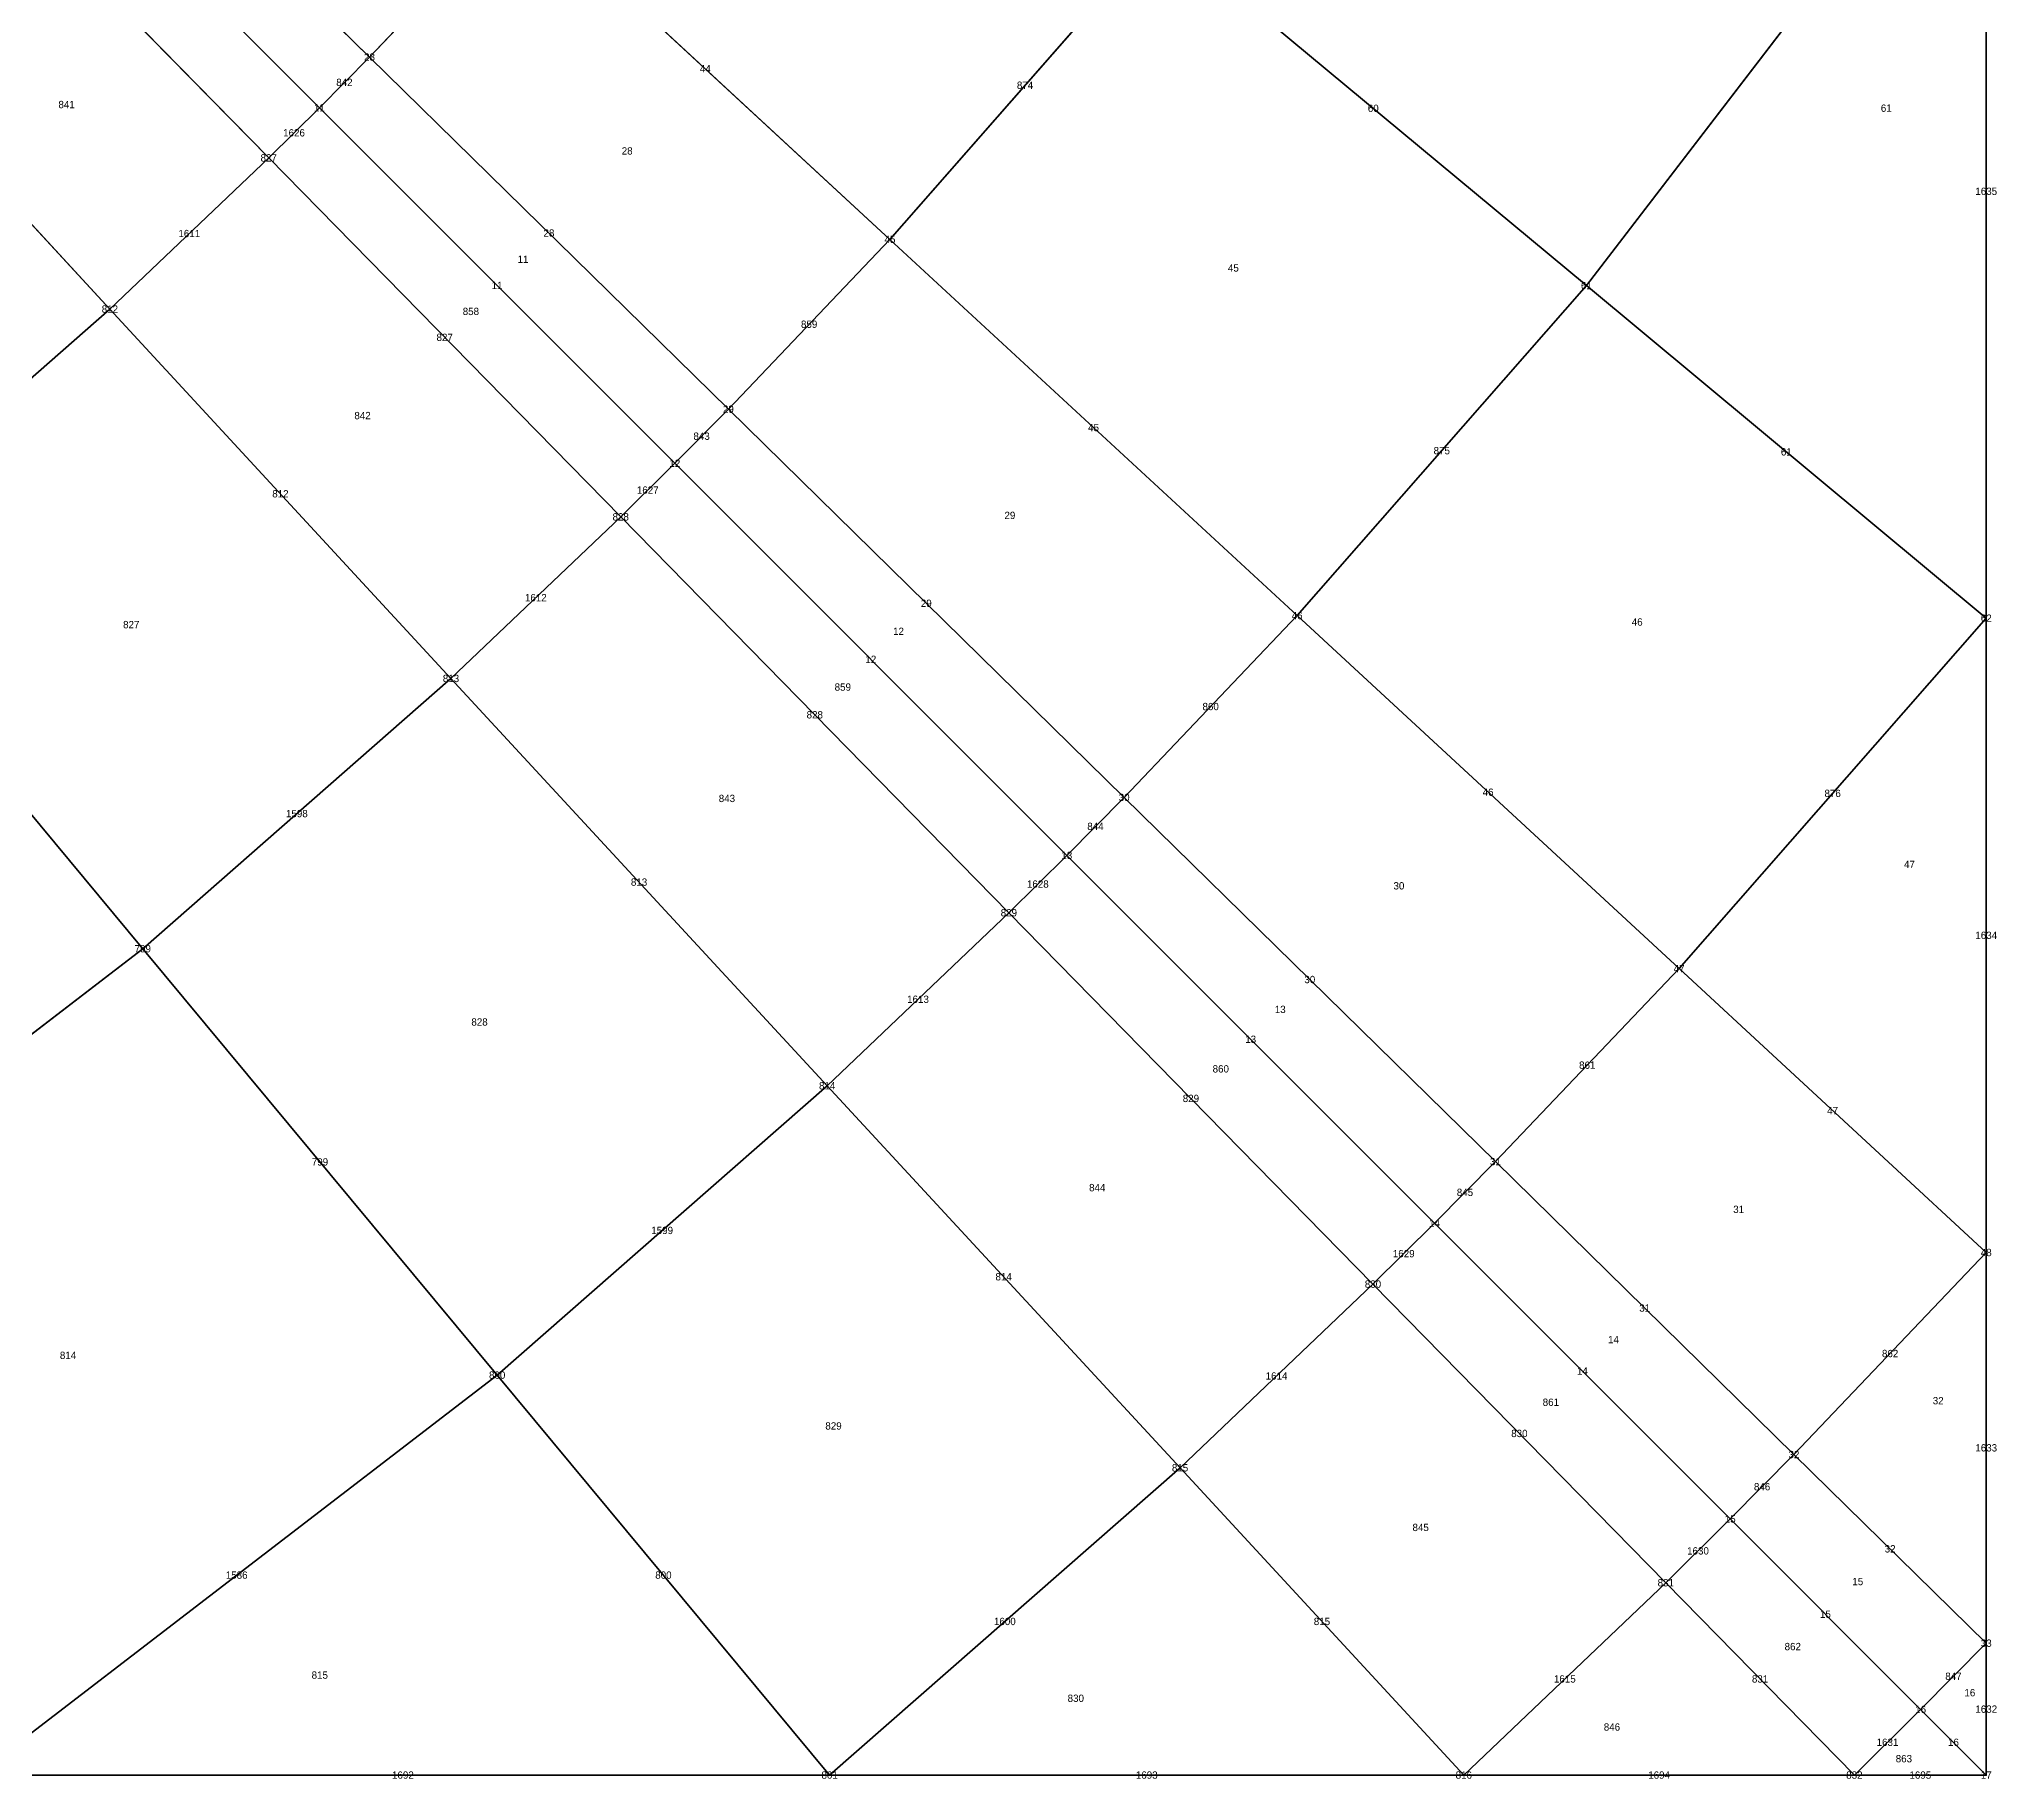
# Model space of a CAD drawing. Header units: metres. Extents: x -1.88 to 1.88, y -1.88 to 1.88.
# Drawn here: x 1.343 to 1.878, y -1.876 to -1.401 of the extents above; entities that cross this region are included whole.
import ezdxf
from ezdxf.enums import TextEntityAlignment as Align

# ---------------------------------------------------------------- set-up
doc = ezdxf.new("R2010")
doc.units = ezdxf.units.M

msp = doc.modelspace()

# ---------------------------------------------------------------- linework, layer by layer
at = {"layer": 'BRANCHES'}
for p, q in [((1.76576, -1.46817, 1.32583), (1.875, -1.32583, 1.32583)), ((1.875, -1.55901, 1.04169), (1.875, -1.32583, 1.32583)), ((1.36386, -1.33765, 1.83897), (1.43329, -1.40575, 1.73227)), ((1.35082, -1.35082, 1.83897), (1.41959, -1.41959, 1.73227)), ((1.33765, -1.36386, 1.83897), (1.40575, -1.43329, 1.73227)), ((1.43329, -1.40575, 1.73227), (1.4746, -1.36236, 1.73227)), ((1.4746, -1.36236, 1.73227), (1.57548, -1.45555, 1.55901)), ((1.57548, -1.45555, 1.55901), (1.6493, -1.37134, 1.55901)), ((1.6493, -1.37134, 1.55901), (1.76576, -1.46817, 1.32583)), ((1.29636, -1.40317, 1.83897), (1.36236, -1.4746, 1.73227)), ((1.41959, -1.41959, 1.73227), (1.43329, -1.40575, 1.73227)), ((1.43329, -1.40575, 1.73227), (1.53134, -1.50192, 1.55901)), ((1.40575, -1.43329, 1.73227), (1.41959, -1.41959, 1.73227)), ((1.41959, -1.41959, 1.73227), (1.5167, -1.5167, 1.55901)), ((1.36236, -1.4746, 1.73227), (1.40575, -1.43329, 1.73227)), ((1.40575, -1.43329, 1.73227), (1.50192, -1.53134, 1.55901)), ((1.53134, -1.50192, 1.55901), (1.57548, -1.45555, 1.55901)), ((1.57548, -1.45555, 1.55901), (1.68673, -1.55833, 1.32583)), ((1.68673, -1.55833, 1.32583), (1.76576, -1.46817, 1.32583)), ((1.76576, -1.46817, 1.32583), (1.875, -1.55901, 1.04169)), ((1.28354, -1.5437, 1.73227), (1.36236, -1.4746, 1.73227)), ((1.36236, -1.4746, 1.73227), (1.45555, -1.57548, 1.55901)), ((1.5167, -1.5167, 1.55901), (1.53134, -1.50192, 1.55901)), ((1.53134, -1.50192, 1.55901), (1.63947, -1.60797, 1.32583)), ((1.50192, -1.53134, 1.55901), (1.5167, -1.5167, 1.55901)), ((1.5167, -1.5167, 1.55901), (1.6238, -1.6238, 1.32583)), ((1.45555, -1.57548, 1.55901), (1.50192, -1.53134, 1.55901)), ((1.50192, -1.53134, 1.55901), (1.60797, -1.63947, 1.32583)), ((1.28354, -1.5437, 1.73227), (1.37134, -1.6493, 1.55901)), ((1.63947, -1.60797, 1.32583), (1.68673, -1.55833, 1.32583)), ((1.68673, -1.55833, 1.32583), (1.79108, -1.65474, 1.04169)), ((1.79108, -1.65474, 1.04169), (1.875, -1.55901, 1.04169)), ((1.875, -1.73227, 0.71753), (1.875, -1.55901, 1.04169)), ((1.37134, -1.6493, 1.55901), (1.45555, -1.57548, 1.55901)), ((1.45555, -1.57548, 1.55901), (1.55833, -1.68673, 1.32583)), ((1.6238, -1.6238, 1.32583), (1.63947, -1.60797, 1.32583)), ((1.63947, -1.60797, 1.32583), (1.7409, -1.70745, 1.04169)), ((1.60797, -1.63947, 1.32583), (1.6238, -1.6238, 1.32583)), ((1.6238, -1.6238, 1.32583), (1.72426, -1.72426, 1.04169)), ((1.55833, -1.68673, 1.32583), (1.60797, -1.63947, 1.32583)), ((1.60797, -1.63947, 1.32583), (1.70745, -1.7409, 1.04169)), ((1.23838, -1.75133, 1.55901), (1.37134, -1.6493, 1.55901)), ((1.37134, -1.6493, 1.55901), (1.46817, -1.76576, 1.32583)), ((1.7409, -1.70745, 1.04169), (1.79108, -1.65474, 1.04169)), ((1.79108, -1.65474, 1.04169), (1.875, -1.73227, 0.71753)), ((1.46817, -1.76576, 1.32583), (1.55833, -1.68673, 1.32583)), ((1.55833, -1.68673, 1.32583), (1.65474, -1.79108, 1.04169)), ((1.72426, -1.72426, 1.04169), (1.7409, -1.70745, 1.04169)), ((1.7409, -1.70745, 1.04169), (1.82247, -1.78745, 0.71753)), ((1.70745, -1.7409, 1.04169), (1.72426, -1.72426, 1.04169)), ((1.72426, -1.72426, 1.04169), (1.80505, -1.80505, 0.71753)), ((1.82247, -1.78745, 0.71753), (1.875, -1.73227, 0.71753)), ((1.875, -1.83897, 0.36579), (1.875, -1.73227, 0.71753)), ((1.65474, -1.79108, 1.04169), (1.70745, -1.7409, 1.04169)), ((1.70745, -1.7409, 1.04169), (1.78745, -1.82247, 0.71753)), ((1.32583, -1.875, 1.32583), (1.46817, -1.76576, 1.32583)), ((1.46817, -1.76576, 1.32583), (1.55901, -1.875, 1.04169)), ((1.55901, -1.875, 1.04169), (1.65474, -1.79108, 1.04169)), ((1.65474, -1.79108, 1.04169), (1.73227, -1.875, 0.71753)), ((1.80505, -1.80505, 0.71753), (1.82247, -1.78745, 0.71753)), ((1.82247, -1.78745, 0.71753), (1.875, -1.83897, 0.36579)), ((1.78745, -1.82247, 0.71753), (1.80505, -1.80505, 0.71753)), ((1.80505, -1.80505, 0.71753), (1.85707, -1.85707, 0.36579)), ((1.73227, -1.875, 0.71753), (1.78745, -1.82247, 0.71753)), ((1.78745, -1.82247, 0.71753), (1.83897, -1.875, 0.36579)), ((1.85707, -1.85707, 0.36579), (1.875, -1.83897, 0.36579)), ((1.875, -1.875, 0), (1.875, -1.83897, 0.36579)), ((1.83897, -1.875, 0.36579), (1.85707, -1.85707, 0.36579)), ((1.85707, -1.85707, 0.36579), (1.875, -1.875, 0)), ((1.32583, -1.875, 1.32583), (1.55901, -1.875, 1.04169)), ((1.55901, -1.875, 1.04169), (1.73227, -1.875, 0.71753)), ((1.73227, -1.875, 0.71753), (1.83897, -1.875, 0.36579)), ((1.83897, -1.875, 0.36579), (1.875, -1.875, 0))]:
    msp.add_line(p, q, dxfattribs=at)
at = {"layer": 'Faces'}
for points in [[(1.6493, -1.37134, 1.55901), (1.75133, -1.23838, 1.55901), (1.875, -1.32583, 1.32583), (1.76576, -1.46817, 1.32583)], [(1.4746, -1.36236, 1.73227), (1.5437, -1.28354, 1.73227), (1.6493, -1.37134, 1.55901), (1.57548, -1.45555, 1.55901)], [(1.36386, -1.33765, 1.83897), (1.40317, -1.29636, 1.83897), (1.4746, -1.36236, 1.73227), (1.43329, -1.40575, 1.73227)], [(1.76576, -1.46817, 1.32583), (1.875, -1.32583, 1.32583), (1.875, -1.32583, 1.32583), (1.875, -1.55901, 1.04169)], [(1.35082, -1.35082, 1.83897), (1.36386, -1.33765, 1.83897), (1.43329, -1.40575, 1.73227), (1.41959, -1.41959, 1.73227)], [(1.33765, -1.36386, 1.83897), (1.35082, -1.35082, 1.83897), (1.41959, -1.41959, 1.73227), (1.40575, -1.43329, 1.73227)], [(1.29636, -1.40317, 1.83897), (1.33765, -1.36386, 1.83897), (1.40575, -1.43329, 1.73227), (1.36236, -1.4746, 1.73227)], [(1.43329, -1.40575, 1.73227), (1.4746, -1.36236, 1.73227), (1.57548, -1.45555, 1.55901), (1.53134, -1.50192, 1.55901)], [(1.57548, -1.45555, 1.55901), (1.6493, -1.37134, 1.55901), (1.76576, -1.46817, 1.32583), (1.68673, -1.55833, 1.32583)], [(1.22136, -1.46892, 1.83897), (1.29636, -1.40317, 1.83897), (1.36236, -1.4746, 1.73227), (1.28354, -1.5437, 1.73227)], [(1.41959, -1.41959, 1.73227), (1.43329, -1.40575, 1.73227), (1.53134, -1.50192, 1.55901), (1.5167, -1.5167, 1.55901)], [(1.40575, -1.43329, 1.73227), (1.41959, -1.41959, 1.73227), (1.5167, -1.5167, 1.55901), (1.50192, -1.53134, 1.55901)], [(1.36236, -1.4746, 1.73227), (1.40575, -1.43329, 1.73227), (1.50192, -1.53134, 1.55901), (1.45555, -1.57548, 1.55901)], [(1.53134, -1.50192, 1.55901), (1.57548, -1.45555, 1.55901), (1.68673, -1.55833, 1.32583), (1.63947, -1.60797, 1.32583)], [(1.68673, -1.55833, 1.32583), (1.76576, -1.46817, 1.32583), (1.875, -1.55901, 1.04169), (1.79108, -1.65474, 1.04169)], [(1.28354, -1.5437, 1.73227), (1.36236, -1.4746, 1.73227), (1.45555, -1.57548, 1.55901), (1.37134, -1.6493, 1.55901)], [(1.5167, -1.5167, 1.55901), (1.53134, -1.50192, 1.55901), (1.63947, -1.60797, 1.32583), (1.6238, -1.6238, 1.32583)], [(1.50192, -1.53134, 1.55901), (1.5167, -1.5167, 1.55901), (1.6238, -1.6238, 1.32583), (1.60797, -1.63947, 1.32583)], [(1.45555, -1.57548, 1.55901), (1.50192, -1.53134, 1.55901), (1.60797, -1.63947, 1.32583), (1.55833, -1.68673, 1.32583)], [(1.15909, -1.6392, 1.73227), (1.28354, -1.5437, 1.73227), (1.37134, -1.6493, 1.55901), (1.23838, -1.75133, 1.55901)], [(1.63947, -1.60797, 1.32583), (1.68673, -1.55833, 1.32583), (1.79108, -1.65474, 1.04169), (1.7409, -1.70745, 1.04169)], [(1.79108, -1.65474, 1.04169), (1.875, -1.55901, 1.04169), (1.875, -1.55901, 1.04169), (1.875, -1.73227, 0.71753)], [(1.37134, -1.6493, 1.55901), (1.45555, -1.57548, 1.55901), (1.55833, -1.68673, 1.32583), (1.46817, -1.76576, 1.32583)], [(1.6238, -1.6238, 1.32583), (1.63947, -1.60797, 1.32583), (1.7409, -1.70745, 1.04169), (1.72426, -1.72426, 1.04169)], [(1.60797, -1.63947, 1.32583), (1.6238, -1.6238, 1.32583), (1.72426, -1.72426, 1.04169), (1.70745, -1.7409, 1.04169)], [(1.55833, -1.68673, 1.32583), (1.60797, -1.63947, 1.32583), (1.70745, -1.7409, 1.04169), (1.65474, -1.79108, 1.04169)], [(1.23838, -1.75133, 1.55901), (1.37134, -1.6493, 1.55901), (1.46817, -1.76576, 1.32583), (1.32583, -1.875, 1.32583)], [(1.7409, -1.70745, 1.04169), (1.79108, -1.65474, 1.04169), (1.875, -1.73227, 0.71753), (1.82247, -1.78745, 0.71753)], [(1.46817, -1.76576, 1.32583), (1.55833, -1.68673, 1.32583), (1.65474, -1.79108, 1.04169), (1.55901, -1.875, 1.04169)], [(1.72426, -1.72426, 1.04169), (1.7409, -1.70745, 1.04169), (1.82247, -1.78745, 0.71753), (1.80505, -1.80505, 0.71753)], [(1.70745, -1.7409, 1.04169), (1.72426, -1.72426, 1.04169), (1.80505, -1.80505, 0.71753), (1.78745, -1.82247, 0.71753)], [(1.82247, -1.78745, 0.71753), (1.875, -1.73227, 0.71753), (1.875, -1.73227, 0.71753), (1.875, -1.83897, 0.36579)], [(1.65474, -1.79108, 1.04169), (1.70745, -1.7409, 1.04169), (1.78745, -1.82247, 0.71753), (1.73227, -1.875, 0.71753)], [(1.32583, -1.875, 1.32583), (1.46817, -1.76576, 1.32583), (1.55901, -1.875, 1.04169), (1.32583, -1.875, 1.32583)], [(1.55901, -1.875, 1.04169), (1.65474, -1.79108, 1.04169), (1.73227, -1.875, 0.71753), (1.55901, -1.875, 1.04169)], [(1.80505, -1.80505, 0.71753), (1.82247, -1.78745, 0.71753), (1.875, -1.83897, 0.36579), (1.85707, -1.85707, 0.36579)], [(1.78745, -1.82247, 0.71753), (1.80505, -1.80505, 0.71753), (1.85707, -1.85707, 0.36579), (1.83897, -1.875, 0.36579)], [(1.73227, -1.875, 0.71753), (1.78745, -1.82247, 0.71753), (1.83897, -1.875, 0.36579), (1.73227, -1.875, 0.71753)], [(1.85707, -1.85707, 0.36579), (1.875, -1.83897, 0.36579), (1.875, -1.83897, 0.36579), (1.875, -1.875, 0)], [(1.83897, -1.875, 0.36579), (1.85707, -1.85707, 0.36579), (1.875, -1.875, 0), (1.83897, -1.875, 0.36579)]]:
    msp.add_3dface(points, dxfattribs=at)
at = {"layer": 'NODI-Estradosso'}
for p in [(1.43329, -1.40575, 2.16374), (1.41959, -1.41959, 2.16374), (1.40575, -1.43329, 2.16374), (1.57548, -1.45555, 2.02768), (1.76576, -1.46817, 1.8544), (1.36236, -1.4746, 2.16374), (1.53134, -1.50192, 2.02768), (1.5167, -1.5167, 2.02768), (1.50192, -1.53134, 2.02768), (1.68673, -1.55833, 1.8544), (1.875, -1.55901, 1.66316), (1.45555, -1.57548, 2.02768), (1.63947, -1.60797, 1.8544), (1.6238, -1.6238, 1.8544), (1.60797, -1.63947, 1.8544), (1.37134, -1.6493, 2.02768), (1.79108, -1.65474, 1.66316), (1.55833, -1.68673, 1.8544), (1.7409, -1.70745, 1.66316), (1.72426, -1.72426, 1.66316), (1.875, -1.73227, 1.48184), (1.70745, -1.7409, 1.66316), (1.46817, -1.76576, 1.8544), (1.65474, -1.79108, 1.66316), (1.82247, -1.78745, 1.48184), (1.80505, -1.80505, 1.48184), (1.78745, -1.82247, 1.48184), (1.875, -1.83897, 1.34714), (1.85707, -1.85707, 1.34714), (1.55901, -1.875, 1.66316), (1.73227, -1.875, 1.48184), (1.83897, -1.875, 1.34714), (1.875, -1.875, 1.29653)]:
    msp.add_point(p, dxfattribs=at)
at = {"layer": 'NODI-Intradosso'}
for p in [(1.43329, -1.40575, 1.73227), (1.41959, -1.41959, 1.73227), (1.40575, -1.43329, 1.73227), (1.57548, -1.45555, 1.55901), (1.76576, -1.46817, 1.32583), (1.36236, -1.4746, 1.73227), (1.53134, -1.50192, 1.55901), (1.5167, -1.5167, 1.55901), (1.50192, -1.53134, 1.55901), (1.68673, -1.55833, 1.32583), (1.875, -1.55901, 1.04169), (1.45555, -1.57548, 1.55901), (1.63947, -1.60797, 1.32583), (1.6238, -1.6238, 1.32583), (1.60797, -1.63947, 1.32583), (1.37134, -1.6493, 1.55901), (1.79108, -1.65474, 1.04169), (1.55833, -1.68673, 1.32583), (1.7409, -1.70745, 1.04169), (1.72426, -1.72426, 1.04169), (1.875, -1.73227, 0.71753), (1.70745, -1.7409, 1.04169), (1.46817, -1.76576, 1.32583), (1.65474, -1.79108, 1.04169), (1.82247, -1.78745, 0.71753), (1.80505, -1.80505, 0.71753), (1.78745, -1.82247, 0.71753), (1.875, -1.83897, 0.36579), (1.85707, -1.85707, 0.36579), (1.55901, -1.875, 1.04169), (1.73227, -1.875, 0.71753), (1.83897, -1.875, 0.36579), (1.875, -1.875, 0)]:
    msp.add_point(p, dxfattribs=at)

# ---------------------------------------------------------------- texts
at = {"layer": 'BRANCHES-Index'}
for s, p in [('842', (1.42644, -1.41267, 1.73227)), ('44', (1.52504, -1.40895, 1.64564)), ('874', (1.61239, -1.41345, 1.55901)), ('60', (1.70753, -1.41976, 1.44242)), ('1626', (1.41267, -1.42644, 1.73227)), ('1635', (1.875, -1.44242, 1.18376)), ('1611', (1.38406, -1.45395, 1.73227)), ('28', (1.48232, -1.45383, 1.64564)), ('11', (1.46814, -1.46814, 1.64564)), ('827', (1.45383, -1.48232, 1.64564)), ('859', (1.55341, -1.47873, 1.55901)), ('843', (1.52402, -1.50931, 1.55901)), ('45', (1.6311, -1.50694, 1.44242)), ('875', (1.72624, -1.51325, 1.32583)), ('61', (1.82038, -1.51359, 1.18376)), ('812', (1.40895, -1.52504, 1.64564)), ('1627', (1.50931, -1.52402, 1.55901)), ('1612', (1.47873, -1.55341, 1.55901)), ('29', (1.58541, -1.55494, 1.44242)), ('12', (1.57025, -1.57025, 1.44242)), ('860', (1.6631, -1.58315, 1.32583)), ('828', (1.55494, -1.58541, 1.44242)), ('46', (1.7389, -1.60654, 1.18376)), ('876', (1.83304, -1.60687, 1.04169)), ('1598', (1.41345, -1.61239, 1.55901)), ('844', (1.63163, -1.61588, 1.32583)), ('813', (1.50694, -1.6311, 1.44242)), ('1628', (1.61588, -1.63163, 1.32583)), ('1634', (1.875, -1.64564, 0.87961)), ('30', (1.69019, -1.65771, 1.18376)), ('1613', (1.58315, -1.6631, 1.32583)), ('13', (1.67403, -1.67403, 1.18376)), ('861', (1.76599, -1.6811, 1.04169)), ('829', (1.65771, -1.69019, 1.18376)), ('47', (1.83304, -1.69351, 0.87961)), ('799', (1.41976, -1.70753, 1.44242)), ('845', (1.73258, -1.71585, 1.04169)), ('1599', (1.51325, -1.72624, 1.32583)), ('1629', (1.71585, -1.73258, 1.04169)), ('814', (1.60654, -1.7389, 1.18376)), ('31', (1.78169, -1.74745, 0.87961)), ('862', (1.84874, -1.75986, 0.71753)), ('1614', (1.6811, -1.76599, 1.04169)), ('14', (1.76465, -1.76465, 0.87961)), ('830', (1.74745, -1.78169, 0.87961)), ('1633', (1.875, -1.78562, 0.54166)), ('846', (1.81376, -1.79625, 0.71753)), ('1630', (1.79625, -1.81376, 0.71753)), ('32', (1.84874, -1.81321, 0.54166)), ('1586', (1.397, -1.82038, 1.32583)), ('800', (1.51359, -1.82038, 1.18376)), ('1600', (1.60687, -1.83304, 1.04169)), ('815', (1.69351, -1.83304, 0.87961)), ('15', (1.83106, -1.83106, 0.54166)), ('1615', (1.75986, -1.84874, 0.71753)), ('831', (1.81321, -1.84874, 0.54166)), ('847', (1.86604, -1.84802, 0.36579)), ('1632', (1.875, -1.85699, 0.1829)), ('1631', (1.84802, -1.86604, 0.36579)), ('16', (1.86604, -1.86604, 0.1829)), ('1692', (1.44242, -1.875, 1.18376)), ('1693', (1.64564, -1.875, 0.87961)), ('1694', (1.78562, -1.875, 0.54166)), ('1695', (1.85699, -1.875, 0.1829))]:
    msp.add_text(s, height=0.002, dxfattribs=at).set_placement(p, align=Align.MIDDLE_CENTER)
at = {"layer": 'Faces-Index'}
for s, p in [('841', (1.35053, -1.41873, 1.78562)), ('61', (1.84769, -1.41971, 1.25479)), ('28', (1.50368, -1.43139, 1.64564)), ('11', (1.47523, -1.46099, 1.64564)), ('45', (1.66931, -1.46335, 1.44242)), ('858', (1.46099, -1.47523, 1.64564)), ('842', (1.43139, -1.50368, 1.64564)), ('29', (1.60825, -1.53094, 1.44242)), ('827', (1.3682, -1.56077, 1.64564)), ('12', (1.57783, -1.5626, 1.44242)), ('46', (1.77964, -1.56006, 1.18376)), ('859', (1.5626, -1.57783, 1.44242)), ('843', (1.53094, -1.60825, 1.44242)), ('47', (1.85402, -1.62626, 0.96065)), ('30', (1.71454, -1.63212, 1.18376)), ('828', (1.46335, -1.66931, 1.44242)), ('13', (1.68211, -1.66587, 1.18376)), ('860', (1.66587, -1.68211, 1.18376)), ('844', (1.63212, -1.71454, 1.18376)), ('31', (1.80736, -1.72048, 0.87961)), ('814', (1.35093, -1.76035, 1.44242)), ('14', (1.77317, -1.75605, 0.87961)), ('861', (1.75605, -1.77317, 0.87961)), ('32', (1.86187, -1.77274, 0.6296)), ('829', (1.56006, -1.77964, 1.18376)), ('845', (1.72048, -1.80736, 0.87961)), ('15', (1.8399, -1.82214, 0.54166)), ('862', (1.82214, -1.8399, 0.54166)), ('815', (1.41971, -1.84769, 1.25479)), ('830', (1.62626, -1.85402, 0.96065)), ('16', (1.87052, -1.8525, 0.27435)), ('846', (1.77274, -1.86187, 0.6296)), ('863', (1.8525, -1.87052, 0.27435))]:
    msp.add_text(s, height=0.002, dxfattribs=at).set_placement(p, align=Align.MIDDLE_CENTER)
at = {"layer": 'NODI-Index'}
for s, p in [('28', (1.43329, -1.40575, 1.73227)), ('11', (1.41959, -1.41959, 1.73227)), ('827', (1.40575, -1.43329, 1.73227)), ('45', (1.57548, -1.45555, 1.55901)), ('61', (1.76576, -1.46817, 1.32583)), ('812', (1.36236, -1.4746, 1.73227)), ('29', (1.53134, -1.50192, 1.55901)), ('12', (1.5167, -1.5167, 1.55901)), ('828', (1.50192, -1.53134, 1.55901)), ('46', (1.68673, -1.55833, 1.32583)), ('62', (1.875, -1.55901, 1.04169)), ('813', (1.45555, -1.57548, 1.55901)), ('30', (1.63947, -1.60797, 1.32583)), ('13', (1.6238, -1.6238, 1.32583)), ('829', (1.60797, -1.63947, 1.32583)), ('799', (1.37134, -1.6493, 1.55901)), ('47', (1.79108, -1.65474, 1.04169)), ('814', (1.55833, -1.68673, 1.32583)), ('31', (1.7409, -1.70745, 1.04169)), ('14', (1.72426, -1.72426, 1.04169)), ('48', (1.875, -1.73227, 0.71753)), ('830', (1.70745, -1.7409, 1.04169)), ('800', (1.46817, -1.76576, 1.32583)), ('32', (1.82247, -1.78745, 0.71753)), ('815', (1.65474, -1.79108, 1.04169)), ('15', (1.80505, -1.80505, 0.71753)), ('831', (1.78745, -1.82247, 0.71753)), ('33', (1.875, -1.83897, 0.36579)), ('16', (1.85707, -1.85707, 0.36579)), ('801', (1.55901, -1.875, 1.04169)), ('816', (1.73227, -1.875, 0.71753)), ('832', (1.83897, -1.875, 0.36579)), ('17', (1.875, -1.875, 0))]:
    msp.add_text(s, height=0.002, dxfattribs=at).set_placement(p, align=Align.MIDDLE_CENTER)

doc.saveas('drawing.dxf')
